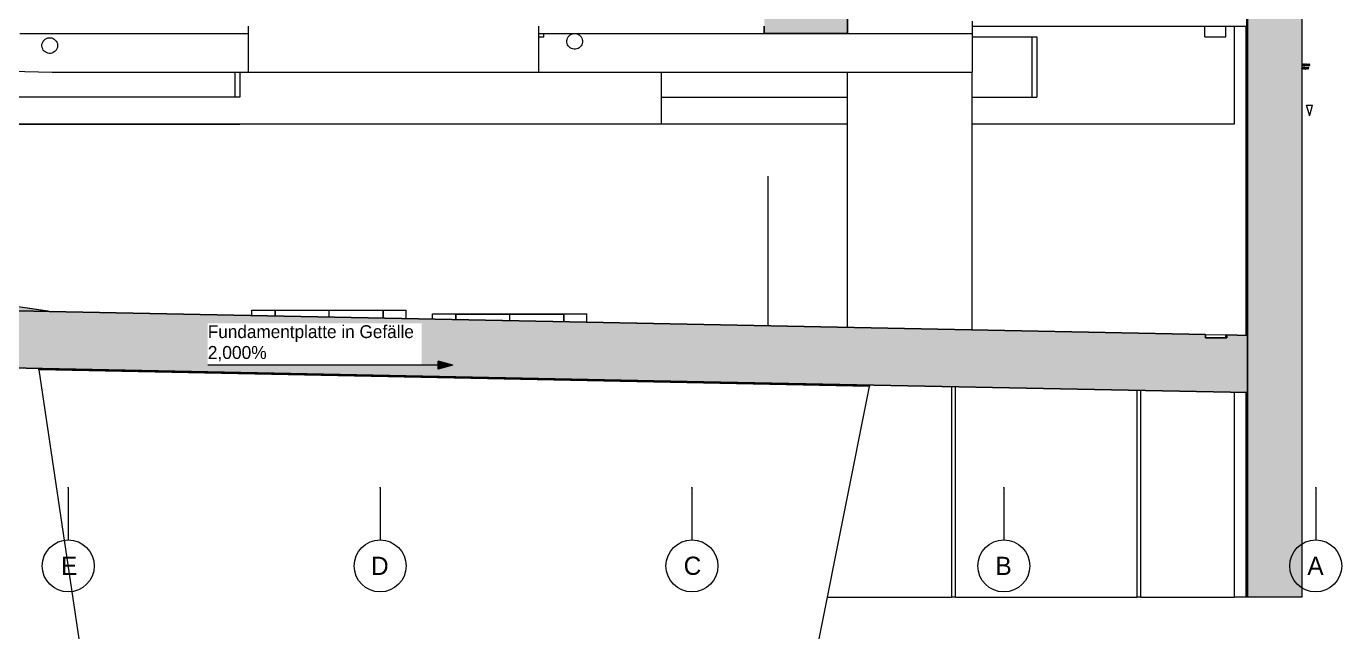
# Model space of a CAD drawing. Header units: metres. Extents: x -21.8 to 56, y -7 to 11.8.
# Drawn here: x -12.4 to 0.25, y -6.95 to -1.06 of the extents above; entities that cross this region are included whole.
import ezdxf

# ---------------------------------------------------------------- set-up
doc = ezdxf.new("R2010")
doc.units = ezdxf.units.M
doc.header["$MEASUREMENT"] = 0
doc.set_wipeout_variables(frame=1)
doc.linetypes.add('Raster', pattern=[0.004, 0.002, -0.001, 0, -0.001])
doc.linetypes.add('Wipeout_Contour', pattern=[1, 0, -1])
for name, color, linetype in [('I_Schnitt I RB_1_000 Achsraster', 7, 'Continuous'), ('I_Schnitt I RB_1_110 Wand Aussen', 7, 'Continuous'), ('I_Schnitt I RB_1_111 Wand Aussen - Bohrpfahlwand 80', 7, 'Continuous'), ('I_Schnitt I RB_1_150 Stütze', 7, 'Continuous'), ('I_Schnitt I RB_1_210 Decke', 7, 'Continuous'), ('I_Schnitt I RB_1_211 Decke - Bohrpfahl Rost', 7, 'Continuous'), ('I_Schnitt I RB_1_250 Träger Unterzug', 7, 'Continuous'), ('I_Schnitt I RB_1_260 Fundament', 7, 'Continuous'), ('I_Schnitt I RB_1_270 Deckendurchbruchsymbol', 7, 'Continuous'), ('I_Schnitt I RB_1_420 Rampe', 7, 'Continuous'), ('I_Schnitt I RB_1_910 Allgemein Lageplan Höhen', 7, 'Continuous'), ('I_Schnitt I RB_1_955-1 Polierplan Beschriftung - STB Decke', 7, 'Continuous')]:
    doc.layers.add(name, color=color, linetype=linetype)
doc.styles.add('ERSTELLTER_STIL_1', font='')
doc.styles.get('ERSTELLTER_STIL_1').set_extended_font_data('Eurostile')

msp = doc.modelspace()

# ---------------------------------------------------------------- hatches: boundary and pattern name
at = {"layer": 'I_Schnitt I RB_1_111 Wand Aussen - Bohrpfahlwand 80', "linetype": 'Continuous', "lineweight": 0, "true_color": 0x000000}
msp.add_hatch(color=18, dxfattribs=at).paths.add_polyline_path([(-0.655, -0.53), (-0.655, -6.55), (-0.135, -6.55), (-0.135, -0.53)])
at = {"layer": 'I_Schnitt I RB_1_250 Träger Unterzug', "linetype": 'Continuous', "lineweight": 0, "true_color": 0x000000}
msp.add_hatch(color=18, dxfattribs=at).paths.add_polyline_path([(-4.505, -1.13), (-4.505, -0.33), (-5.305, -0.33), (-5.305, -1.13)])
at = {"layer": 'I_Schnitt I RB_1_260 Fundament', "linetype": 'Continuous', "lineweight": 0, "true_color": 0x000000}
for points in [[(-5.885, -3.929), (-18.291, -3.68), (-18.291, -4.231), (-5.885, -4.479)], [(-5.885, -4.479), (-0.655, -4.583), (-0.655, -4.033), (-0.855, -4.029), (-0.855, -4.056), (-1.06, -4.056), (-1.06, -4.025), (-5.885, -3.929)]]:
    msp.add_hatch(color=18, dxfattribs=at).paths.add_polyline_path(points)
at = {"layer": 'I_Schnitt I RB_1_420 Rampe', "linetype": 'Continuous', "lineweight": 0, "true_color": 0x000000}
msp.add_hatch(color=18, dxfattribs=at).paths.add_polyline_path([(-12.483, -3.756), (-12.482, -3.797), (-12.185, -3.803), (-12.184, -3.801)])
at = {"layer": 'I_Schnitt I RB_1_955-1 Polierplan Beschriftung - STB Decke', "linetype": 'Continuous', "lineweight": 0, "true_color": 0x000000}
msp.add_hatch(color=18, dxfattribs=at).paths.add_polyline_path([(-8.301, -4.32), (-8.441, -4.282), (-8.441, -4.357)])

# ---------------------------------------------------------------- linework, layer by layer
at = {"layer": 'I_Schnitt I RB_1_000 Achsraster', "color": 5, "linetype": 'Raster', "lineweight": 0, "ltscale": 1000}
for p, q in [((-12, -5.5), (-12, -6)), ((-9, -5.5), (-9, -6)), ((-6, -5.5), (-6, -6)), ((-3, -5.5), (-3, -6)), ((0, -5.5), (0, -6))]:
    msp.add_line(p, q, dxfattribs=at)
at = {"layer": 'I_Schnitt I RB_1_000 Achsraster', "color": 5, "linetype": 'Continuous', "lineweight": 0, "ltscale": 1000}
for centre in [(-12, -6.25), (-9, -6.25), (-6, -6.25), (-3, -6.25), (0, -6.25)]:
    msp.add_circle(centre, 0.25, dxfattribs=at)
at = {"layer": 'I_Schnitt I RB_1_000 Achsraster', "color": 5, "linetype": 'Raster', "lineweight": 0, "ltscale": 1000}
for p in [(-12, -5.5), (-12, -5.5), (-9, -5.5), (-9, -5.5), (-6, -5.5), (-6, -5.5), (-3, -5.5), (-3, -5.5), (0, -5.5), (0, -5.5)]:
    msp.add_point(p, dxfattribs=at)
at = {"layer": 'I_Schnitt I RB_1_110 Wand Aussen', "color": 16, "linetype": 'Continuous', "lineweight": 13, "ltscale": 1000, "true_color": 0x7e0000}
for p, q in [((-3.305, -1.16), (-2.683, -1.16)), ((-2.726, -1.74), (-2.726, -1.16)), ((-2.683, -1.16), (-2.683, -1.74)), ((-10.393, -1.74), (-10.393, -1.5)), ((-10.35, -1.5), (-10.35, -1.74)), ((-10.35, -1.74), (-13.583, -1.74)), ((-6.296, -1.74), (-4.505, -1.74)), ((-3.305, -1.74), (-2.683, -1.74))]:
    msp.add_line(p, q, dxfattribs=at)
at = {"layer": 'I_Schnitt I RB_1_110 Wand Aussen', "color": 7, "linetype": 'Continuous', "lineweight": 18, "ltscale": 1000}
for p, q in [((-6.296, -1.5), (-6.296, -1.74)), ((-6.296, -1.74), (-6.296, -2)), ((-6.296, -1.74), (-6.296, -2)), ((-12.971, -2), (-10.35, -2))]:
    msp.add_line(p, q, dxfattribs=at)
at = {"layer": 'I_Schnitt I RB_1_111 Wand Aussen - Bohrpfahlwand 80', "color": 7, "linetype": 'Continuous', "lineweight": 18, "ltscale": 1000}
for p, q in [((-0.664, -1.5), (-0.664, -0.53)), ((-0.657, -4.033), (-0.657, -0.53)), ((-0.657, -0.53), (-0.657, -1.5)), ((-0.655, -0.53), (-0.655, -4.033)), ((-0.784, -1.06), (-0.784, -2)), ((-0.669, -4.033), (-0.669, -1.06)), ((-0.668, -4.033), (-0.668, -1.5)), ((-0.667, -4.033), (-0.667, -1.5)), ((-0.666, -4.033), (-0.666, -1.5)), ((-0.666, -4.033), (-0.666, -1.5)), ((-0.665, -4.033), (-0.665, -1.5)), ((-0.664, -4.033), (-0.664, -1.5)), ((-0.663, -4.033), (-0.663, -1.5)), ((-0.662, -4.033), (-0.662, -1.5)), ((-0.661, -4.033), (-0.661, -1.5)), ((-0.66, -4.033), (-0.66, -1.5)), ((-0.659, -4.033), (-0.659, -1.5)), ((-0.658, -4.033), (-0.658, -1.5)), ((-4.954, -2), (-12.971, -2)), ((-4.505, -2), (-4.954, -2)), ((-0.784, -2), (-3.305, -2)), ((-5.266, -3.941), (-5.266, -2.5)), ((-3.502, -4.526), (-3.502, -6.55)), ((-3.465, -6.55), (-3.465, -4.527)), ((-1.721, -4.562), (-1.721, -6.55)), ((-1.683, -6.55), (-1.683, -4.563)), ((-0.785, -4.581), (-0.785, -6.55)), ((-0.784, -4.581), (-0.784, -6.55)), ((-0.669, -6.55), (-0.669, -4.583)), ((-0.668, -6.55), (-0.668, -4.583)), ((-0.667, -6.55), (-0.667, -4.583)), ((-0.667, -6.55), (-0.666, -4.583)), ((-0.666, -6.55), (-0.666, -4.583)), ((-0.665, -6.55), (-0.665, -4.583)), ((-0.664, -6.55), (-0.664, -4.583)), ((-0.663, -6.55), (-0.663, -4.583)), ((-0.662, -6.55), (-0.662, -4.583)), ((-0.661, -6.55), (-0.661, -4.583)), ((-0.66, -6.55), (-0.66, -4.583)), ((-0.659, -6.55), (-0.659, -4.583)), ((-0.658, -6.55), (-0.658, -4.583)), ((-0.657, -6.55), (-0.657, -4.583)), ((-0.655, -4.583), (-0.655, -6.55)), ((-4.698, -6.55), (-3.502, -6.55)), ((-3.477, -6.55), (-3.502, -6.55)), ((-3.465, -6.55), (-3.477, -6.55)), ((-3.465, -6.55), (-1.721, -6.55)), ((-1.695, -6.55), (-1.721, -6.55)), ((-1.683, -6.55), (-1.695, -6.55)), ((-1.683, -6.55), (-0.785, -6.55)), ((-0.784, -6.55), (-0.785, -6.55)), ((-0.669, -6.55), (-0.784, -6.55)), ((-0.668, -6.55), (-0.669, -6.55)), ((-0.667, -6.55), (-0.668, -6.55)), ((-0.667, -6.55), (-0.667, -6.55)), ((-0.666, -6.55), (-0.667, -6.55)), ((-0.666, -6.55), (-0.666, -6.55)), ((-0.665, -6.55), (-0.666, -6.55)), ((-0.664, -6.55), (-0.665, -6.55)), ((-0.663, -6.55), (-0.664, -6.55)), ((-0.662, -6.55), (-0.663, -6.55)), ((-0.661, -6.55), (-0.662, -6.55)), ((-0.66, -6.55), (-0.661, -6.55)), ((-0.659, -6.55), (-0.66, -6.55)), ((-0.658, -6.55), (-0.659, -6.55)), ((-0.657, -6.55), (-0.658, -6.55)), ((-0.655, -6.55), (-0.657, -6.55))]:
    msp.add_line(p, q, dxfattribs=at)
at = {"layer": 'I_Schnitt I RB_1_111 Wand Aussen - Bohrpfahlwand 80', "color": 7, "linetype": 'Continuous', "lineweight": 13, "ltscale": 1000}
for p, q in [((-0.135, -0.53), (-0.135, -6.55)), ((-0.135, -6.55), (-0.655, -6.55))]:
    msp.add_line(p, q, dxfattribs=at)
at = {"layer": 'I_Schnitt I RB_1_150 Stütze', "color": 7, "linetype": 'Continuous', "lineweight": 13, "ltscale": 1000}
for p, q in [((-4.505, -3.956), (-4.505, -1.5)), ((-3.305, -3.98), (-3.305, -1.5))]:
    msp.add_line(p, q, dxfattribs=at)
at = {"layer": 'I_Schnitt I RB_1_210 Decke', "color": 7, "linetype": 'Continuous', "lineweight": 25, "ltscale": 1000}
for p, q in [((-11.557, -4.368), (-11.557, -4.365)), ((-8.854, -4.422), (-8.854, -4.419)), ((-8.389, -4.431), (-8.389, -4.429)), ((-5.687, -4.485), (-5.687, -4.483))]:
    msp.add_line(p, q, dxfattribs=at)
at = {"layer": 'I_Schnitt I RB_1_211 Decke - Bohrpfahl Rost', "color": 8, "linetype": 'Continuous', "lineweight": 13, "ltscale": 1000}
for p, q in [((-0.662, -1.5), (-0.662, -0.53)), ((-0.664, -1.5), (-0.662, -1.5)), ((-0.662, -1.5), (-0.657, -1.5))]:
    msp.add_line(p, q, dxfattribs=at)
at = {"layer": 'I_Schnitt I RB_1_250 Träger Unterzug', "color": 7, "linetype": 'Continuous', "lineweight": 13, "ltscale": 1000}
for p, q in [((-0.665, -0.53), (-0.665, -1.06)), ((-3.305, -1.01), (-3.305, -1.13)), ((-12.465, -1.13), (-10.27, -1.13)), ((-10.27, -1.06), (-10.27, -1.5)), ((-7.475, -1.06), (-7.475, -1.5)), ((-7.475, -1.13), (-5.305, -1.13)), ((-4.505, -1.13), (-3.305, -1.13)), ((-3.305, -1.06), (-0.665, -1.06)), ((-3.305, -1.13), (-3.305, -1.5)), ((-15.182, -1.439), (-12.155, -1.5)), ((-12.155, -1.5), (-10.27, -1.5)), ((-10.27, -1.5), (-7.475, -1.5)), ((-7.475, -1.5), (-3.305, -1.5))]:
    msp.add_line(p, q, dxfattribs=at)
at = {"layer": 'I_Schnitt I RB_1_250 Träger Unterzug', "color": 7, "linetype": 'Continuous', "lineweight": 25, "ltscale": 1000}
for p, q in [((-4.505, -0.93), (-4.505, -1.13)), ((-5.305, -1.06), (-5.305, -1.13)), ((-4.505, -1.13), (-5.305, -1.13))]:
    msp.add_line(p, q, dxfattribs=at)
at = {"layer": 'I_Schnitt I RB_1_250 Träger Unterzug', "color": 16, "linetype": 'Continuous', "lineweight": 13, "ltscale": 1000, "true_color": 0x7e0000}
for p, q in [((-7.171, -1.143), (-7.16, -1.137)), ((-7.16, -1.137), (-7.148, -1.132)), ((-7.148, -1.132), (-7.135, -1.13)), ((-7.122, -1.13), (-7.109, -1.132)), ((-7.109, -1.132), (-7.096, -1.137)), ((-7.096, -1.137), (-7.085, -1.143)), ((-12.253, -1.238), (-12.251, -1.226)), ((-12.253, -1.245), (-12.253, -1.238)), ((-12.253, -1.252), (-12.253, -1.245)), ((-12.251, -1.264), (-12.253, -1.252)), ((-12.251, -1.226), (-12.246, -1.213)), ((-12.246, -1.277), (-12.251, -1.264)), ((-12.246, -1.213), (-12.24, -1.202)), ((-12.24, -1.202), (-12.231, -1.192)), ((-12.231, -1.192), (-12.221, -1.183)), ((-12.221, -1.183), (-12.21, -1.177)), ((-12.21, -1.177), (-12.198, -1.172)), ((-12.198, -1.172), (-12.185, -1.17)), ((-12.185, -1.17), (-12.178, -1.17)), ((-12.178, -1.17), (-12.172, -1.17)), ((-12.172, -1.17), (-12.159, -1.172)), ((-12.159, -1.172), (-12.146, -1.177)), ((-12.146, -1.177), (-12.135, -1.183)), ((-12.135, -1.183), (-12.125, -1.192)), ((-12.125, -1.192), (-12.117, -1.202)), ((-12.117, -1.202), (-12.11, -1.213)), ((-12.11, -1.213), (-12.105, -1.226)), ((-12.105, -1.264), (-12.11, -1.277)), ((-12.105, -1.226), (-12.103, -1.238)), ((-12.103, -1.252), (-12.105, -1.264)), ((-12.103, -1.238), (-12.103, -1.245)), ((-12.103, -1.245), (-12.103, -1.252)), ((-7.203, -1.198), (-7.201, -1.186)), ((-7.203, -1.205), (-7.203, -1.198)), ((-7.203, -1.212), (-7.203, -1.205)), ((-7.201, -1.224), (-7.203, -1.212)), ((-7.201, -1.186), (-7.196, -1.173)), ((-7.196, -1.237), (-7.201, -1.224)), ((-7.196, -1.173), (-7.19, -1.162)), ((-7.19, -1.248), (-7.196, -1.237)), ((-7.19, -1.162), (-7.181, -1.152)), ((-7.181, -1.258), (-7.19, -1.248)), ((-7.181, -1.152), (-7.171, -1.143)), ((-7.171, -1.267), (-7.181, -1.258)), ((-7.085, -1.143), (-7.075, -1.152)), ((-7.075, -1.258), (-7.085, -1.267)), ((-7.075, -1.152), (-7.067, -1.162)), ((-7.067, -1.248), (-7.075, -1.258)), ((-7.067, -1.162), (-7.06, -1.173)), ((-7.06, -1.237), (-7.067, -1.248)), ((-7.06, -1.173), (-7.055, -1.186)), ((-7.055, -1.224), (-7.06, -1.237)), ((-7.055, -1.186), (-7.053, -1.198)), ((-7.053, -1.212), (-7.055, -1.224)), ((-7.053, -1.198), (-7.053, -1.205)), ((-7.053, -1.205), (-7.053, -1.212)), ((-12.24, -1.288), (-12.246, -1.277)), ((-12.231, -1.298), (-12.24, -1.288)), ((-12.221, -1.307), (-12.231, -1.298)), ((-12.21, -1.313), (-12.221, -1.307)), ((-12.198, -1.318), (-12.21, -1.313)), ((-12.185, -1.32), (-12.198, -1.318)), ((-12.178, -1.32), (-12.185, -1.32)), ((-12.172, -1.32), (-12.178, -1.32)), ((-12.159, -1.318), (-12.172, -1.32)), ((-12.146, -1.313), (-12.159, -1.318)), ((-12.135, -1.307), (-12.146, -1.313)), ((-12.125, -1.298), (-12.135, -1.307)), ((-12.117, -1.288), (-12.125, -1.298)), ((-12.11, -1.277), (-12.117, -1.288)), ((-7.16, -1.273), (-7.171, -1.267)), ((-7.148, -1.278), (-7.16, -1.273)), ((-7.135, -1.28), (-7.148, -1.278)), ((-7.128, -1.28), (-7.135, -1.28)), ((-7.122, -1.28), (-7.128, -1.28)), ((-7.109, -1.278), (-7.122, -1.28)), ((-7.096, -1.273), (-7.109, -1.278)), ((-7.085, -1.267), (-7.096, -1.273))]:
    msp.add_line(p, q, dxfattribs=at)
at = {"layer": 'I_Schnitt I RB_1_260 Fundament', "color": 7, "linetype": 'Continuous', "lineweight": 25, "ltscale": 1000}
for p, q in [((-10.011, -3.846), (-10.011, -3.79)), ((-8.971, -3.867), (-8.971, -3.79)), ((-12.482, -3.797), (-12.185, -3.803)), ((-8.273, -3.881), (-8.273, -3.828)), ((-8.273, -3.828), (-7.752, -3.828)), ((-7.752, -3.828), (-7.232, -3.828)), ((-7.232, -3.902), (-7.232, -3.828)), ((-1.06, -4.025), (-1.06, -4.056)), ((-0.855, -4.029), (-0.855, -4.056)), ((-0.855, -4.029), (-0.655, -4.033)), ((-0.655, -4.033), (-0.655, -4.583)), ((-0.855, -4.056), (-1.06, -4.056))]:
    msp.add_line(p, q, dxfattribs=at)
at = {"layer": 'I_Schnitt I RB_1_260 Fundament', "color": 7, "linetype": 'Continuous', "lineweight": 18, "ltscale": 1000}
for p, q in [((-1.06, -4.025), (-0.869, -4.029)), ((-0.869, -4.029), (-0.855, -4.029)), ((-0.869, -4.029), (-0.869, -4.056)), ((-12.284, -4.363), (-12.286, -4.351)), ((-12.284, -4.363), (-12.277, -4.353)), ((-4.293, -4.523), (-12.284, -4.363)), ((-12.284, -4.363), (-11.898, -6.95)), ((-12.277, -4.351), (-12.277, -4.353)), ((-12.277, -4.353), (-4.303, -4.513)), ((-4.884, -4.499), (-4.885, -4.501)), ((-4.302, -4.511), (-4.884, -4.499)), ((-4.884, -4.499), (-4.884, -4.499)), ((-4.876, -4.499), (-4.876, -4.499)), ((-4.778, -6.95), (-4.293, -4.523)), ((-4.303, -4.513), (-4.302, -4.511)), ((-4.303, -4.513), (-4.293, -4.523)), ((-4.293, -4.521), (-4.302, -4.511)), ((-4.293, -4.521), (-4.293, -4.523))]:
    msp.add_line(p, q, dxfattribs=at)
at = {"layer": 'I_Schnitt I RB_1_260 Fundament', "color": 7, "linetype": 'Continuous', "lineweight": 25, "ltscale": 1000, "flags": 128}
for points in [[(-12.185, -3.803), (-5.885, -3.929), (-1.06, -4.025)], [(-18.291, -4.231), (-5.885, -4.479), (-0.655, -4.583)]]:
    msp.add_lwpolyline(points, dxfattribs=at)
at = {"layer": 'I_Schnitt I RB_1_270 Deckendurchbruchsymbol', "color": 7, "linetype": 'Continuous', "lineweight": 13, "ltscale": 1000}
for p, q in [((-7.425, -1.16), (-7.425, -1.13)), ((-1.065, -1.16), (-1.065, -1.06)), ((-0.865, -1.16), (-0.865, -1.06)), ((-7.475, -1.16), (-7.425, -1.16)), ((-1.065, -1.16), (-0.865, -1.16)), ((-10.234, -3.79), (-9.491, -3.79)), ((-10.234, -3.842), (-10.234, -3.79)), ((-9.491, -3.79), (-8.749, -3.79)), ((-9.491, -3.856), (-9.491, -3.79)), ((-8.749, -3.871), (-8.749, -3.79)), ((-8.495, -3.825), (-7.752, -3.825)), ((-8.495, -3.876), (-8.495, -3.825)), ((-7.752, -3.825), (-7.01, -3.825)), ((-7.752, -3.891), (-7.752, -3.825)), ((-7.01, -3.906), (-7.01, -3.825))]:
    msp.add_line(p, q, dxfattribs=at)
at = {"layer": 'I_Schnitt I RB_1_420 Rampe', "color": 7, "linetype": 'Continuous', "lineweight": 13, "ltscale": 1000}
for p, q in [((-12.483, -3.756), (-12.184, -3.801)), ((-12.194, -3.8), (-12.459, -3.76)), ((-12.194, -3.8), (-12.194, -3.8)), ((-12.184, -3.801), (-12.185, -3.803))]:
    msp.add_line(p, q, dxfattribs=at)
at = {"layer": 'I_Schnitt I RB_1_910 Allgemein Lageplan Höhen', "color": 7, "linetype": 'Continuous', "lineweight": 13, "ltscale": 1000}
for p, q in [((-0.135, -1.455), (-0.135, -1.456)), ((-0.135, -1.456), (-0.135, -1.457)), ((-0.135, -1.457), (-0.135, -1.459)), ((-0.135, -1.459), (-0.134, -1.46)), ((-0.134, -1.462), (-0.135, -1.464)), ((-0.135, -1.464), (-0.135, -1.466)), ((-0.135, -1.466), (-0.135, -1.467)), ((-0.135, -1.467), (-0.135, -1.468)), ((-0.134, -1.46), (-0.134, -1.462)), ((-0.132, -1.464), (-0.131, -1.463)), ((-0.132, -1.465), (-0.132, -1.464)), ((-0.132, -1.466), (-0.132, -1.465)), ((-0.132, -1.467), (-0.132, -1.466)), ((-0.131, -1.469), (-0.132, -1.467)), ((-0.131, -1.454), (-0.13, -1.453)), ((-0.131, -1.455), (-0.131, -1.454)), ((-0.131, -1.457), (-0.131, -1.455)), ((-0.131, -1.458), (-0.131, -1.457)), ((-0.131, -1.459), (-0.131, -1.458)), ((-0.13, -1.46), (-0.131, -1.459)), ((-0.131, -1.463), (-0.13, -1.462)), ((-0.13, -1.47), (-0.131, -1.469)), ((-0.13, -1.453), (-0.129, -1.452)), ((-0.129, -1.46), (-0.13, -1.46)), ((-0.13, -1.462), (-0.129, -1.461)), ((-0.129, -1.465), (-0.13, -1.466)), ((-0.13, -1.466), (-0.129, -1.467)), ((-0.129, -1.471), (-0.13, -1.47)), ((-0.129, -1.452), (-0.127, -1.452)), ((-0.128, -1.455), (-0.129, -1.456)), ((-0.129, -1.456), (-0.129, -1.457)), ((-0.129, -1.457), (-0.129, -1.458)), ((-0.129, -1.458), (-0.128, -1.459)), ((-0.128, -1.461), (-0.129, -1.46)), ((-0.129, -1.461), (-0.128, -1.461)), ((-0.128, -1.463), (-0.129, -1.464)), ((-0.129, -1.464), (-0.129, -1.465)), ((-0.129, -1.467), (-0.129, -1.468)), ((-0.129, -1.468), (-0.128, -1.469)), ((-0.128, -1.471), (-0.129, -1.471)), ((-0.127, -1.454), (-0.128, -1.455)), ((-0.128, -1.459), (-0.127, -1.46)), ((-0.127, -1.462), (-0.128, -1.462)), ((-0.128, -1.462), (-0.128, -1.463)), ((-0.128, -1.469), (-0.128, -1.469)), ((-0.128, -1.469), (-0.127, -1.47)), ((-0.127, -1.472), (-0.128, -1.471)), ((-0.127, -1.452), (-0.126, -1.452)), ((-0.126, -1.454), (-0.127, -1.454)), ((-0.127, -1.46), (-0.126, -1.46)), ((-0.126, -1.462), (-0.127, -1.462)), ((-0.127, -1.47), (-0.126, -1.47)), ((-0.126, -1.472), (-0.127, -1.472)), ((-0.126, -1.452), (-0.124, -1.452)), ((-0.124, -1.454), (-0.126, -1.454)), ((-0.126, -1.46), (-0.125, -1.46)), ((-0.124, -1.462), (-0.126, -1.462)), ((-0.126, -1.47), (-0.125, -1.47)), ((-0.124, -1.472), (-0.126, -1.472)), ((-0.125, -1.46), (-0.124, -1.459)), ((-0.125, -1.47), (-0.124, -1.469)), ((-0.124, -1.452), (-0.123, -1.452)), ((-0.123, -1.455), (-0.124, -1.454)), ((-0.124, -1.459), (-0.123, -1.459)), ((-0.123, -1.463), (-0.124, -1.462)), ((-0.124, -1.462), (-0.124, -1.462)), ((-0.124, -1.469), (-0.123, -1.469)), ((-0.123, -1.471), (-0.124, -1.472)), ((-0.123, -1.452), (-0.121, -1.453)), ((-0.123, -1.456), (-0.123, -1.455)), ((-0.122, -1.457), (-0.123, -1.456)), ((-0.123, -1.458), (-0.122, -1.457)), ((-0.123, -1.459), (-0.123, -1.458)), ((-0.122, -1.46), (-0.123, -1.461)), ((-0.123, -1.461), (-0.122, -1.461)), ((-0.122, -1.464), (-0.123, -1.463)), ((-0.123, -1.469), (-0.122, -1.468)), ((-0.122, -1.471), (-0.123, -1.471)), ((-0.121, -1.46), (-0.122, -1.46)), ((-0.122, -1.461), (-0.121, -1.462)), ((-0.122, -1.465), (-0.122, -1.464)), ((-0.122, -1.466), (-0.122, -1.465)), ((-0.122, -1.467), (-0.122, -1.466)), ((-0.122, -1.468), (-0.122, -1.467)), ((-0.121, -1.47), (-0.122, -1.471)), ((-0.121, -1.453), (-0.121, -1.454)), ((-0.121, -1.454), (-0.12, -1.455)), ((-0.12, -1.458), (-0.121, -1.459)), ((-0.121, -1.459), (-0.121, -1.46)), ((-0.121, -1.462), (-0.12, -1.463)), ((-0.12, -1.469), (-0.121, -1.47)), ((-0.12, -1.455), (-0.12, -1.457)), ((-0.12, -1.457), (-0.12, -1.458)), ((-0.12, -1.458), (-0.12, -1.458)), ((-0.12, -1.463), (-0.12, -1.463)), ((-0.12, -1.463), (-0.119, -1.465)), ((-0.119, -1.467), (-0.12, -1.469)), ((-0.119, -1.465), (-0.119, -1.466)), ((-0.119, -1.466), (-0.119, -1.467)), ((-0.118, -1.44), (-0.118, -1.42)), ((-0.118, -1.42), (-0.115, -1.42)), ((-0.115, -1.44), (-0.118, -1.44)), ((-0.117, -1.464), (-0.116, -1.463)), ((-0.117, -1.465), (-0.117, -1.464)), ((-0.117, -1.466), (-0.117, -1.465)), ((-0.116, -1.467), (-0.117, -1.466)), ((-0.116, -1.454), (-0.115, -1.453)), ((-0.116, -1.455), (-0.116, -1.454)), ((-0.116, -1.457), (-0.116, -1.455)), ((-0.114, -1.457), (-0.116, -1.457)), ((-0.116, -1.461), (-0.115, -1.46)), ((-0.116, -1.463), (-0.116, -1.461)), ((-0.116, -1.468), (-0.116, -1.467)), ((-0.115, -1.469), (-0.116, -1.468)), ((-0.115, -1.42), (-0.115, -1.436)), ((-0.115, -1.436), (-0.105, -1.42)), ((-0.105, -1.425), (-0.115, -1.44)), ((-0.115, -1.453), (-0.114, -1.452)), ((-0.115, -1.46), (-0.114, -1.459)), ((-0.115, -1.47), (-0.115, -1.469)), ((-0.114, -1.471), (-0.115, -1.47)), ((-0.114, -1.452), (-0.112, -1.452)), ((-0.113, -1.455), (-0.114, -1.456)), ((-0.114, -1.456), (-0.114, -1.457)), ((-0.114, -1.459), (-0.113, -1.459)), ((-0.113, -1.462), (-0.114, -1.463)), ((-0.114, -1.463), (-0.114, -1.464)), ((-0.114, -1.464), (-0.114, -1.465)), ((-0.114, -1.465), (-0.114, -1.467)), ((-0.114, -1.467), (-0.114, -1.468)), ((-0.114, -1.468), (-0.113, -1.469)), ((-0.113, -1.471), (-0.114, -1.471)), ((-0.112, -1.454), (-0.113, -1.455)), ((-0.113, -1.459), (-0.111, -1.459)), ((-0.112, -1.461), (-0.113, -1.462)), ((-0.113, -1.469), (-0.112, -1.469)), ((-0.112, -1.472), (-0.113, -1.471)), ((-0.112, -1.452), (-0.111, -1.452)), ((-0.111, -1.454), (-0.112, -1.454)), ((-0.112, -1.454), (-0.112, -1.454)), ((-0.11, -1.461), (-0.112, -1.461)), ((-0.112, -1.461), (-0.112, -1.461)), ((-0.112, -1.469), (-0.112, -1.47)), ((-0.112, -1.47), (-0.111, -1.47)), ((-0.111, -1.472), (-0.112, -1.472)), ((-0.111, -1.452), (-0.109, -1.452)), ((-0.11, -1.454), (-0.111, -1.454)), ((-0.111, -1.459), (-0.11, -1.459)), ((-0.111, -1.47), (-0.11, -1.47)), ((-0.109, -1.472), (-0.111, -1.472)), ((-0.109, -1.454), (-0.11, -1.454)), ((-0.11, -1.459), (-0.109, -1.459)), ((-0.109, -1.461), (-0.11, -1.461)), ((-0.11, -1.47), (-0.109, -1.469)), ((-0.109, -1.452), (-0.108, -1.452)), ((-0.108, -1.455), (-0.109, -1.454)), ((-0.109, -1.459), (-0.108, -1.459)), ((-0.108, -1.462), (-0.109, -1.461)), ((-0.109, -1.461), (-0.109, -1.461)), ((-0.109, -1.469), (-0.108, -1.468)), ((-0.108, -1.471), (-0.109, -1.472)), ((-0.108, -1.452), (-0.107, -1.453)), ((-0.107, -1.456), (-0.108, -1.455)), ((-0.108, -1.459), (-0.108, -1.46)), ((-0.108, -1.46), (-0.107, -1.46)), ((-0.107, -1.463), (-0.108, -1.462)), ((-0.108, -1.468), (-0.107, -1.467)), ((-0.107, -1.471), (-0.108, -1.471)), ((-0.107, -1.453), (-0.106, -1.454)), ((-0.107, -1.457), (-0.107, -1.456)), ((-0.107, -1.458), (-0.107, -1.457)), ((-0.106, -1.459), (-0.107, -1.458)), ((-0.107, -1.46), (-0.106, -1.461)), ((-0.107, -1.464), (-0.107, -1.463)), ((-0.107, -1.465), (-0.107, -1.464)), ((-0.107, -1.466), (-0.107, -1.465)), ((-0.107, -1.467), (-0.107, -1.466)), ((-0.106, -1.47), (-0.107, -1.471)), ((-0.106, -1.454), (-0.105, -1.455)), ((-0.106, -1.461), (-0.106, -1.459)), ((-0.105, -1.468), (-0.106, -1.47)), ((-0.105, -1.42), (-0.102, -1.42)), ((-0.105, -1.44), (-0.105, -1.425)), ((-0.102, -1.44), (-0.105, -1.44)), ((-0.105, -1.455), (-0.105, -1.457)), ((-0.105, -1.457), (-0.104, -1.458)), ((-0.104, -1.467), (-0.105, -1.468)), ((-0.104, -1.458), (-0.104, -1.46)), ((-0.104, -1.46), (-0.104, -1.462)), ((-0.104, -1.462), (-0.104, -1.465)), ((-0.104, -1.465), (-0.104, -1.467)), ((-0.102, -1.42), (-0.102, -1.44)), ((-0.095, -1.44), (-0.1, -1.42)), ((-0.1, -1.42), (-0.097, -1.42)), ((-0.1, -1.471), (-0.1, -1.469)), ((-0.1, -1.469), (-0.098, -1.469)), ((-0.1, -1.473), (-0.1, -1.471)), ((-0.1, -1.474), (-0.1, -1.473)), ((-0.099, -1.475), (-0.1, -1.474)), ((-0.098, -1.471), (-0.099, -1.471)), ((-0.099, -1.471), (-0.099, -1.473)), ((-0.099, -1.473), (-0.099, -1.473)), ((-0.099, -1.473), (-0.098, -1.474)), ((-0.098, -1.475), (-0.099, -1.475)), ((-0.098, -1.469), (-0.098, -1.471)), ((-0.098, -1.474), (-0.097, -1.474)), ((-0.097, -1.474), (-0.098, -1.475)), ((-0.097, -1.42), (-0.094, -1.433)), ((-0.092, -1.44), (-0.095, -1.44)), ((-0.094, -1.433), (-0.094, -1.435)), ((-0.094, -1.435), (-0.094, -1.436)), ((-0.094, -1.436), (-0.093, -1.437)), ((-0.093, -1.434), (-0.092, -1.432)), ((-0.093, -1.436), (-0.093, -1.434)), ((-0.093, -1.437), (-0.093, -1.436)), ((-0.092, -1.43), (-0.089, -1.42)), ((-0.088, -1.425), (-0.092, -1.44)), ((-0.092, -1.432), (-0.092, -1.43)), ((-0.09, -1.471), (-0.09, -1.452)), ((-0.09, -1.452), (-0.089, -1.452)), ((-0.088, -1.471), (-0.09, -1.471)), ((-0.089, -1.42), (-0.086, -1.42)), ((-0.089, -1.452), (-0.088, -1.453)), ((-0.087, -1.424), (-0.088, -1.425)), ((-0.088, -1.453), (-0.087, -1.453)), ((-0.087, -1.457), (-0.088, -1.456)), ((-0.088, -1.456), (-0.088, -1.471)), ((-0.087, -1.424), (-0.087, -1.423)), ((-0.087, -1.423), (-0.087, -1.424)), ((-0.087, -1.425), (-0.087, -1.424)), ((-0.083, -1.44), (-0.087, -1.425)), ((-0.087, -1.453), (-0.086, -1.454)), ((-0.086, -1.457), (-0.087, -1.457)), ((-0.086, -1.42), (-0.082, -1.434)), ((-0.086, -1.454), (-0.085, -1.455)), ((-0.085, -1.458), (-0.086, -1.457)), ((-0.085, -1.455), (-0.084, -1.456)), ((-0.084, -1.459), (-0.085, -1.458)), ((-0.085, -1.458), (-0.085, -1.458)), ((-0.084, -1.456), (-0.083, -1.457)), ((-0.083, -1.459), (-0.084, -1.459)), ((-0.08, -1.44), (-0.083, -1.44)), ((-0.083, -1.457), (-0.083, -1.459)), ((-0.082, -1.434), (-0.082, -1.434)), ((-0.082, -1.434), (-0.082, -1.435)), ((-0.082, -1.435), (-0.081, -1.437)), ((-0.081, -1.435), (-0.08, -1.433)), ((-0.081, -1.436), (-0.081, -1.435)), ((-0.081, -1.437), (-0.081, -1.436)), ((-0.08, -1.433), (-0.077, -1.42)), ((-0.075, -1.42), (-0.08, -1.44)), ((-0.077, -1.42), (-0.075, -1.42)), ((-0.077, -1.471), (-0.077, -1.452)), ((-0.077, -1.452), (-0.075, -1.452)), ((-0.074, -1.471), (-0.077, -1.471)), ((-0.075, -1.452), (-0.075, -1.453)), ((-0.075, -1.453), (-0.074, -1.453)), ((-0.074, -1.453), (-0.073, -1.454)), ((-0.074, -1.457), (-0.074, -1.456)), ((-0.074, -1.456), (-0.074, -1.471)), ((-0.073, -1.457), (-0.074, -1.457)), ((-0.073, -1.454), (-0.072, -1.455)), ((-0.072, -1.458), (-0.073, -1.457)), ((-0.072, -1.44), (-0.072, -1.426)), ((-0.072, -1.426), (-0.07, -1.426)), ((-0.07, -1.44), (-0.072, -1.44)), ((-0.072, -1.455), (-0.071, -1.456)), ((-0.071, -1.458), (-0.072, -1.458)), ((-0.071, -1.456), (-0.07, -1.457)), ((-0.07, -1.459), (-0.071, -1.458)), ((-0.07, -1.423), (-0.07, -1.42)), ((-0.07, -1.42), (-0.068, -1.42)), ((-0.068, -1.423), (-0.07, -1.423)), ((-0.07, -1.426), (-0.07, -1.433)), ((-0.07, -1.433), (-0.07, -1.435)), ((-0.07, -1.435), (-0.07, -1.435)), ((-0.07, -1.435), (-0.07, -1.436)), ((-0.07, -1.436), (-0.069, -1.437)), ((-0.069, -1.439), (-0.07, -1.438)), ((-0.07, -1.438), (-0.07, -1.44)), ((-0.07, -1.457), (-0.07, -1.459)), ((-0.07, -1.459), (-0.07, -1.459)), ((-0.069, -1.437), (-0.068, -1.438)), ((-0.068, -1.44), (-0.069, -1.439)), ((-0.068, -1.42), (-0.068, -1.423)), ((-0.068, -1.438), (-0.067, -1.438)), ((-0.067, -1.44), (-0.068, -1.44)), ((-0.067, -1.438), (-0.066, -1.438)), ((-0.066, -1.44), (-0.067, -1.44)), ((-0.066, -1.438), (-0.065, -1.438)), ((-0.064, -1.44), (-0.066, -1.44)), ((-0.065, -1.423), (-0.065, -1.42)), ((-0.065, -1.42), (-0.063, -1.42)), ((-0.063, -1.423), (-0.065, -1.423)), ((-0.065, -1.438), (-0.064, -1.438)), ((-0.064, -1.437), (-0.063, -1.436)), ((-0.064, -1.438), (-0.064, -1.437)), ((-0.063, -1.44), (-0.064, -1.44)), ((-0.063, -1.42), (-0.063, -1.423)), ((-0.063, -1.434), (-0.063, -1.426)), ((-0.063, -1.426), (-0.061, -1.426)), ((-0.063, -1.435), (-0.063, -1.434)), ((-0.063, -1.436), (-0.063, -1.435)), ((-0.062, -1.439), (-0.063, -1.44)), ((-0.061, -1.438), (-0.062, -1.439)), ((-0.062, -1.439), (-0.062, -1.439)), ((-0.061, -1.426), (-0.061, -1.435)), ((-0.061, -1.435), (-0.061, -1.436)), ((-0.061, -1.436), (-0.061, -1.437)), ((-0.061, -1.437), (-0.061, -1.438)), ((-0.087, -1.82), (-0.083, -1.82)), ((-0.064, -1.903), (-0.087, -1.82)), ((-0.083, -1.82), (-0.073, -1.82)), ((-0.073, -1.82), (-0.059, -1.82)), ((-0.059, -1.82), (-0.045, -1.82)), ((-0.054, -1.903), (-0.031, -1.82)), ((-0.045, -1.82), (-0.035, -1.82)), ((-0.035, -1.82), (-0.031, -1.82)), ((-0.064, -1.903), (-0.063, -1.903)), ((-0.059, -1.92), (-0.064, -1.903)), ((-0.063, -1.903), (-0.061, -1.903)), ((-0.061, -1.903), (-0.059, -1.903)), ((-0.059, -1.903), (-0.057, -1.903)), ((-0.059, -1.92), (-0.054, -1.903)), ((-0.057, -1.903), (-0.055, -1.903)), ((-0.055, -1.903), (-0.054, -1.903))]:
    msp.add_line(p, q, dxfattribs=at)
at = {"layer": 'I_Schnitt I RB_1_955-1 Polierplan Beschriftung - STB Decke', "color": 7, "linetype": 'Continuous', "lineweight": 13, "ltscale": 1000}
for p, q in [((-8.441, -4.357), (-8.441, -4.282)), ((-8.301, -4.32), (-8.441, -4.282)), ((-8.441, -4.32), (-8.501, -4.32)), ((-8.301, -4.32), (-8.441, -4.357))]:
    msp.add_line(p, q, dxfattribs=at)

# ---------------------------------------------------------------- texts
at = {"layer": 'I_Schnitt I RB_1_000 Achsraster', "color": 5, "linetype": 'Continuous', "lineweight": 0, "char_height": 0.175, "attachment_point": 1, "style": 'ERSTELLTER_STIL_1'}
for s, insert in [('\\A1;{\\pql;\\pt0;\\fEurostile|b0|i0|c0|p0;\\W1.000000;E}', (-12.069, -6.162)), ('\\A1;{\\pql;\\pt0;\\fEurostile|b0|i0|c0|p0;\\W1.000000;D}', (-9.087, -6.162)), ('\\A1;{\\pql;\\pt0;\\fEurostile|b0|i0|c0|p0;\\W1.000000;C}', (-6.08, -6.161)), ('\\A1;{\\pql;\\pt0;\\fEurostile|b0|i0|c0|p0;\\W1.000000;B}', (-3.081, -6.162)), ('\\A1;{\\pql;\\pt0;\\fEurostile|b0|i0|c0|p0;\\W1.000000;A}', (-0.08, -6.162))]:
    msp.add_mtext(s, dxfattribs=dict(at, insert=insert))

# ---------------------------------------------------------------- next in the draw order: wipeouts: each hides what was drawn before it
at = {"color": 254, "linetype": 'Wipeout_Contour', "lineweight": 0, "ltscale": 41.891317}
msp.add_wipeout([(-10.658, -4.32), (-8.601, -4.32), (-8.601, -3.916), (-10.658, -3.916)], dxfattribs=at).dxf.layer = 'I_Schnitt I RB_1_955-1 Polierplan Beschriftung - STB Decke'

# ---------------------------------------------------------------- next in the draw order: linework, layer by layer
at = {"layer": 'I_Schnitt I RB_1_955-1 Polierplan Beschriftung - STB Decke', "color": 7, "linetype": 'Continuous', "lineweight": 13, "ltscale": 1000}
for p, q in [((-8.601, -4.32), (-10.658, -4.32)), ((-8.501, -4.32), (-8.601, -4.32))]:
    msp.add_line(p, q, dxfattribs=at)

# ---------------------------------------------------------------- next in the draw order: texts
at = {"layer": 'I_Schnitt I RB_1_955-1 Polierplan Beschriftung - STB Decke', "color": 7, "linetype": 'Continuous', "lineweight": 13, "insert": (-10.658, -4.283), "char_height": 0.12347, "attachment_point": 7, "line_spacing_factor": 0.969687, "style": 'ERSTELLTER_STIL_1'}
msp.add_mtext('\\A1;{\\pql;\\fEurostile|b0|i0|c0|p0;\\W1.000000;Fundamentplatte in Gefälle\\P\\pql;\\fEurostile|b0|i0|c0|p0;\\H1.012359x;\\W1.000000;2,000\\fEurostile|b0|i0|c0|p0;\\W1.000000;%}', dxfattribs=at)

doc.saveas('drawing.dxf')
